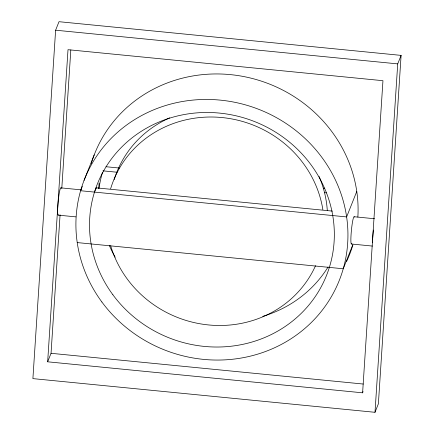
<?xml version="1.0" encoding="UTF-8"?>
<svg xmlns="http://www.w3.org/2000/svg" width="434" height="434" viewBox="0 0 434 434"><rect width="100%" height="100%" fill="white"/><g stroke="black" fill="none" stroke-linecap="round" stroke-linejoin="round"><path stroke-width="0.65" d="M55.617 30.201L32.903 378.616L374.998 412.3L378.383 403.799L401.097 55.384L59.002 21.7L55.617 30.201L397.718 63.885L401.097 55.384M47.659 361.804L68.008 49.688L382.956 80.697L362.607 392.819L47.659 361.804L51.044 353.303L60.071 214.808M61.791 188.459L70.818 49.964M98.724 188.492L99.071 183.175M374.998 412.3L397.718 63.885M84.05 180.408L94.2 154.905M82.335 186.376L80.605 190.732L346.625 216.924L356.775 191.421M94.493 192.099L96.185 187.851L332.411 211.108M352.761 244.863L343.245 268.771L77.225 242.579M362.607 392.819L363.09 391.604M105.988 166.727L119.448 168.05M323.373 188.128L324.719 188.264M102.95 170.844L117.082 172.238M324.372 192.647L326.39 192.848M60.906 187.862L81.315 189.875M354.139 216.734L374.542 218.747M58.14 215.123L75.912 216.875M351.372 243.995L372.432 246.073M51.044 353.303L363.296 384.047M91.221 163.634A137.063 129.202 21.7 0 1 244.716 76.747A137.063 129.202 21.7 0 1 357.86 217.087M352.929 244.863A137.063 129.202 21.7 0 1 346.598 261.474M95.713 189.408A123.359 116.285 21.7 0 1 96.185 187.851M99.033 188.34A123.359 116.285 21.7 0 1 102.478 172.401M328.093 266.948A123.359 116.285 21.7 0 1 262.754 316.348M115.178 257.194A123.359 116.285 21.7 0 1 109.287 245.405M58.449 214.928A13.709 1.34 -84.4 0 1 58.189 201.436A13.709 1.34 -84.4 0 1 61.08 188.079M351.79 243.599A13.709 1.34 -84.4 0 1 351.415 230.308A13.709 1.34 -84.4 0 1 354.377 217.163M372.584 242.449A13.709 1.34 -84.4 0 1 372.584 241.754M372.611 240.235A13.709 1.34 -84.4 0 1 373.397 230.025M315.545 265.679A109.65 103.363 21.7 0 1 208.635 324.952A109.65 103.363 21.7 0 1 110.643 245.666M110.627 188.763A109.65 103.363 21.7 0 1 222.067 117.554A109.65 103.363 21.7 0 1 322.869 209.66M114.202 179.616A109.65 103.363 21.7 0 1 169.667 117.853M319.088 176.475A109.65 103.363 21.7 0 1 327.301 210.604M101.86 301.972A137.063 129.202 21.7 0 0 336.166 287.574A137.063 129.202 21.7 0 0 197.747 99.712A137.063 129.202 21.7 0 0 101.86 301.972M112.867 294.751A123.359 116.285 21.7 0 0 323.742 281.791A123.359 116.285 21.7 0 0 199.163 112.715A123.359 116.285 21.7 0 0 112.867 294.751"/></g></svg>
